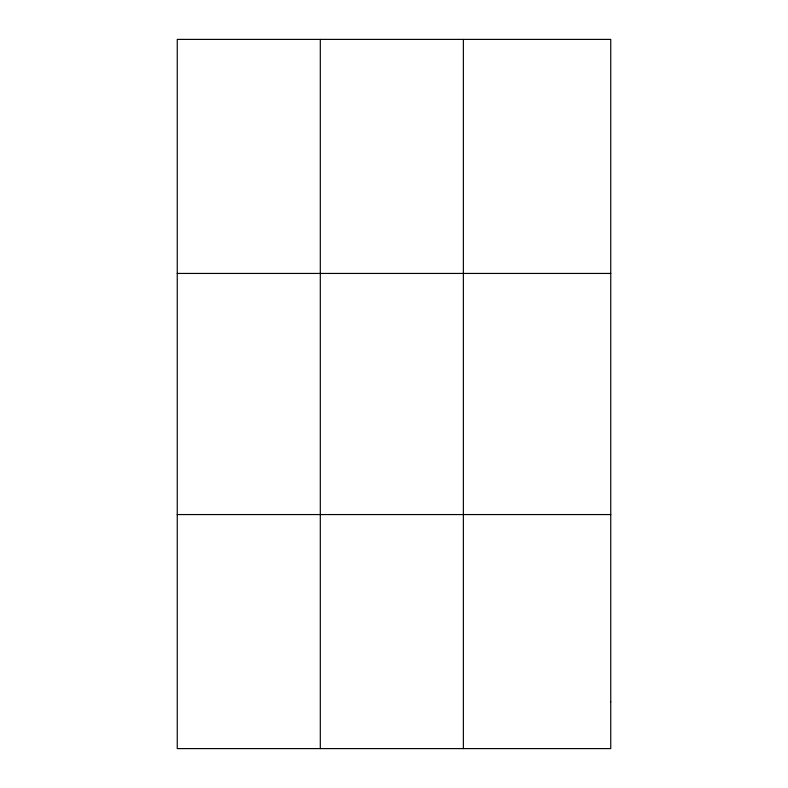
<?xml version="1.0" encoding="UTF-8"?>
<svg xmlns="http://www.w3.org/2000/svg" width="788" height="788" viewBox="0 0 788 788"><rect width="100%" height="100%" fill="white"/><g stroke="black" fill="none" stroke-linecap="round" stroke-linejoin="round"><path stroke-width="1.18" d="M320.302 39.4L320.302 748.6M463.364 39.4L463.364 748.6M177.251 273.436L610.749 273.436M177.251 514.564L610.749 514.564M610.749 701.793L610.749 748.6L177.251 748.6L177.251 39.4L610.749 39.4L610.749 701.793"/></g></svg>
